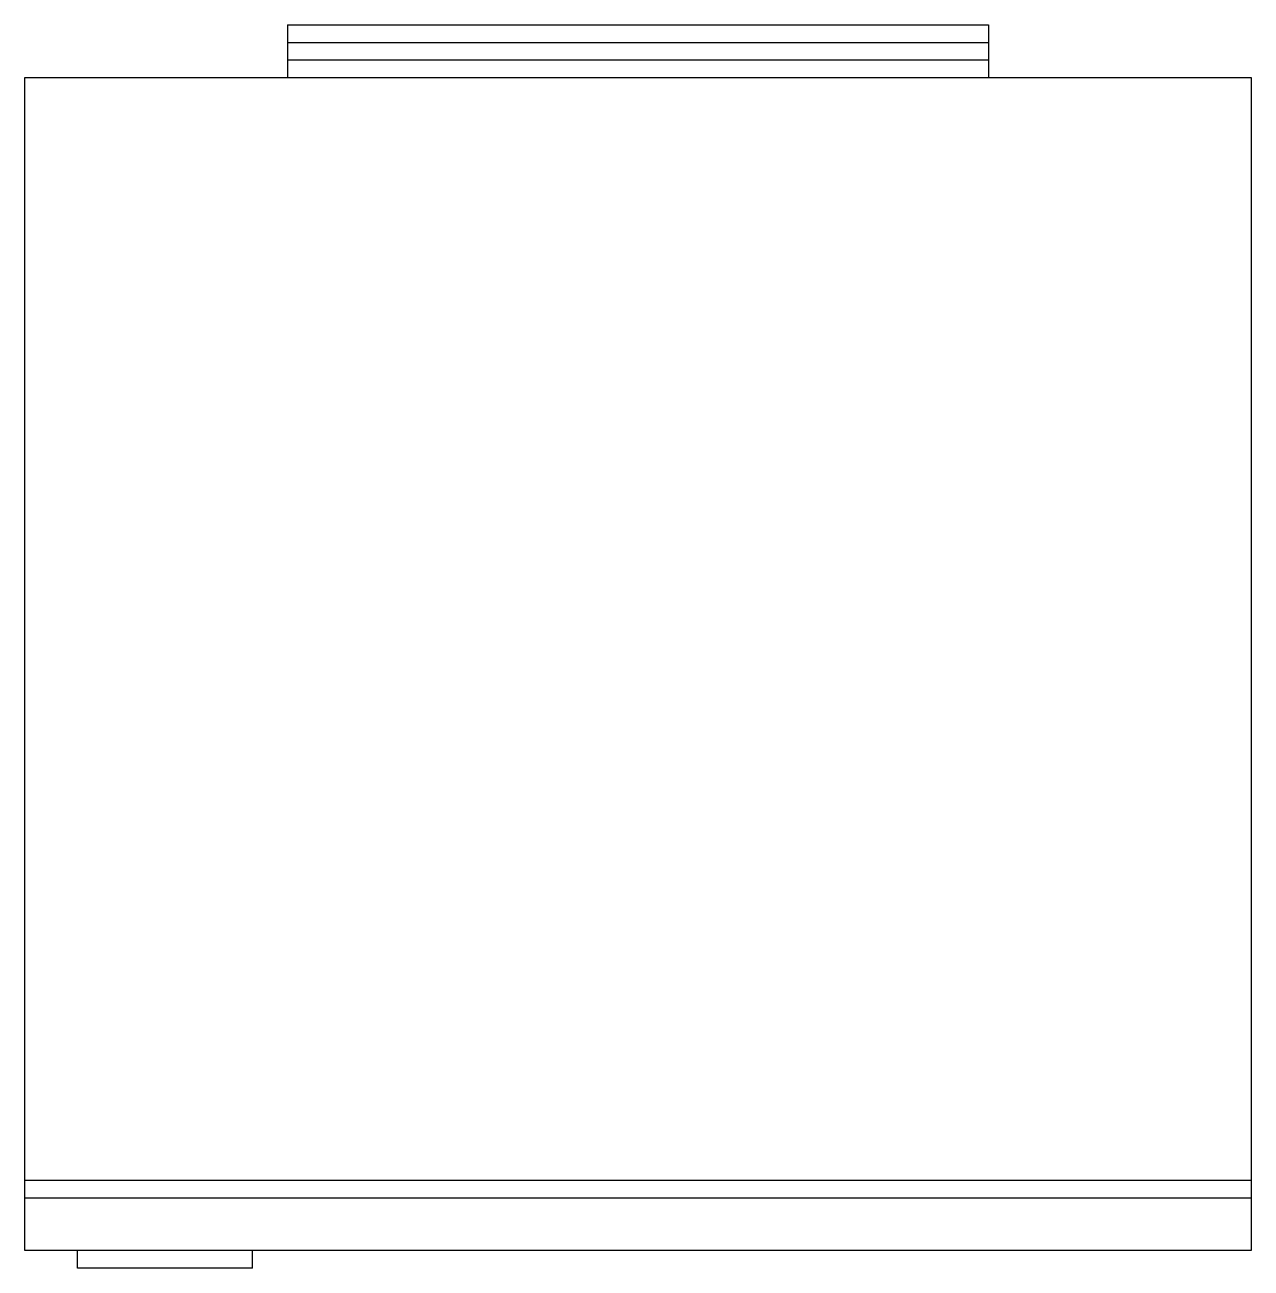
# Model space of a CAD drawing. Extents: x 5504.231 to 5504.931, y 7051.828 to 7052.538.
import ezdxf

# ---------------------------------------------------------------- set-up
doc = ezdxf.new("R2010")
doc.units = 0
doc.layers.get('0').update_dxf_attribs({"linetype": 'CONTINUOUS'})

msp = doc.modelspace()

# ---------------------------------------------------------------- linework, layer by layer
at = {"color": 0}
for p, q in [((5504.38125, 7052.53793), (5504.38125, 7052.50793)), ((5504.38125, 7052.53793), (5504.78125, 7052.53793)), ((5504.78125, 7052.53793), (5504.78125, 7052.50793)), ((5504.38125, 7052.52793), (5504.78125, 7052.52793)), ((5504.38125, 7052.51793), (5504.78125, 7052.51793)), ((5504.23125, 7052.50793), (5504.93125, 7052.50793)), ((5504.23125, 7051.83793), (5504.23125, 7052.50793)), ((5504.93125, 7052.50793), (5504.93125, 7051.83793)), ((5504.93125, 7051.87793), (5504.23125, 7051.87793)), ((5504.93125, 7051.86793), (5504.23125, 7051.86793)), ((5504.93125, 7051.83793), (5504.23125, 7051.83793)), ((5504.26125, 7051.82793), (5504.26125, 7051.83793)), ((5504.36125, 7051.82793), (5504.36125, 7051.83793)), ((5504.36125, 7051.82793), (5504.26125, 7051.82793))]:
    msp.add_line(p, q, dxfattribs=at)

doc.saveas('drawing.dxf')
